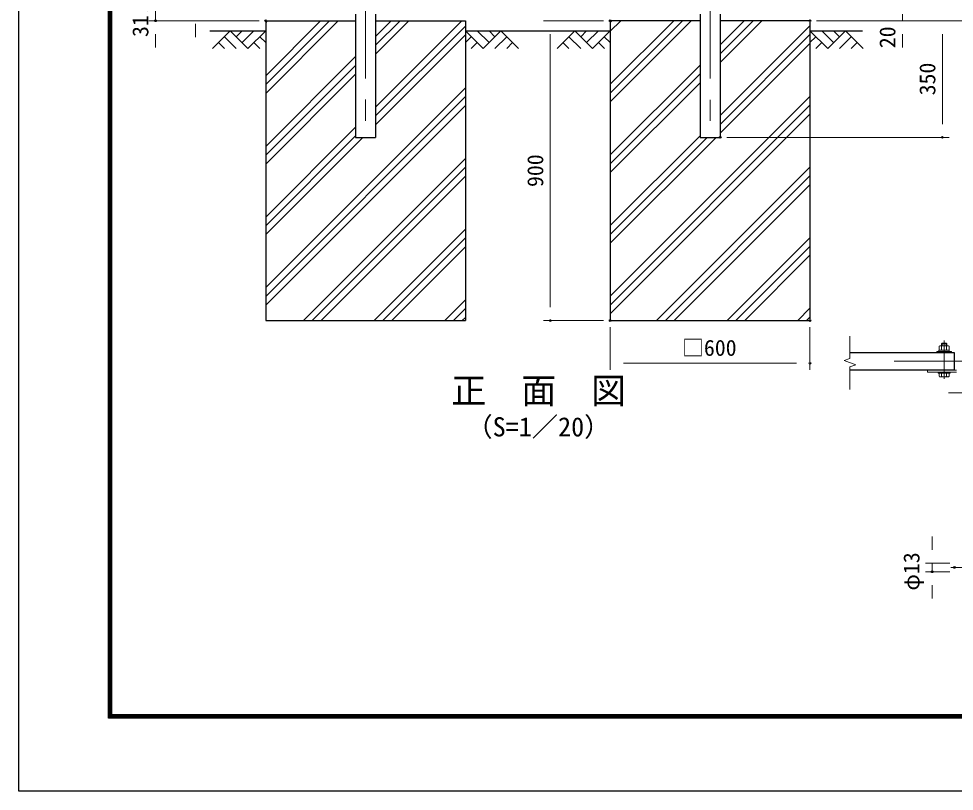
# Model space of a CAD drawing. Units: millimetres, scale not verified. Extents: x -4200 to 4200, y -2970 to 2970.
# Drawn here: x -4200 to -1389, y -2970 to -650 of the extents above; entities that cross this region are included whole.
import ezdxf
from ezdxf.enums import TextEntityAlignment as Align

# ---------------------------------------------------------------- set-up
doc = ezdxf.new("R2010")
doc.units = ezdxf.units.MM
doc.header["$LTSCALE"] = 10
doc.header["$PDMODE"] = 32
doc.header["$PDSIZE"] = 5
doc.linetypes.add('USER1', pattern=[50.8, 31.75, -6.35, 6.35, -6.35])
for name, color, linetype, lineweight in [('0-0_D-STR1', 1, 'Continuous', 25), ('0-1_D-STR3', 3, 'Continuous', 13), ('0-2_D-STR-DIM', 7, 'Continuous', 13), ('0-4_Defpoints', 8, 'Continuous', 25), ('0-5_D-BMK', 2, 'USER1', 13), ('0-7_D-DCR-HCH', 7, 'Continuous', 13), ('0-8_D-BGD', 7, 'Continuous', 25), ('0-9_D-STR4', 7, 'Continuous', 25), ('0-B_D-TTL-TXT', 7, 'Continuous', 25), ('0-D_D-TTL', 7, 'Continuous', 25)]:
    doc.layers.add(name, color=color, linetype=linetype, lineweight=lineweight)
doc.styles.add('ＭＳ ゴシック', font='')
doc.styles.get('ＭＳ ゴシック').set_extended_font_data('MS Gothic')

msp = doc.modelspace()

# ---------------------------------------------------------------- linework, layer by layer
at = {"layer": '0-0_D-STR1'}
for p, q in [((-3188.14, -636.54), (-3188.14, -1006.54)), ((-3127.64, -636.54), (-3127.64, -1006.54)), ((-2153.14, -636.54), (-2153.14, -1006.54)), ((-2092.64, -636.54), (-2092.64, -1006.54)), ((-3188.14, -1006.54), (-3127.64, -1006.54)), ((-2153.14, -1006.54), (-2092.64, -1006.54)), ((-1703, -1704.41), (-1390.04, -1704.41))]:
    msp.add_line(p, q, dxfattribs=at)
msp.add_lwpolyline([(-1703, -1652.41), (-1390.04, -1652.41), (-1390.04, -1704.41)], dxfattribs=at)
at = {"layer": '0-1_D-STR3'}
for p, q in [((-1428.04, -1627.01), (-1426.04, -1625.01)), ((-1428.04, -1632.21), (-1428.04, -1627.01)), ((-1426.04, -1632.21), (-1426.04, -1625.01)), ((-1426.04, -1625.01), (-1414.04, -1625.01)), ((-1414.04, -1632.21), (-1414.04, -1625.01)), ((-1412.04, -1632.21), (-1412.04, -1627.01)), ((-1398.04, -1649.21), (-1442.04, -1649.21)), ((-1442.04, -1652.41), (-1442.04, -1649.21)), ((-1442.04, -1652.41), (-1442.04, -1649.21)), ((-1398.04, -1652.41), (-1442.04, -1652.41)), ((-1404.64, -1645.21), (-1435.44, -1645.21)), ((-1435.44, -1649.21), (-1435.44, -1645.21)), ((-1404.64, -1649.21), (-1435.44, -1649.21)), ((-1435.04, -1645.21), (-1435.04, -1633.61)), ((-1435.04, -1645.21), (-1405.04, -1645.21)), ((-1431.6, -1632.21), (-1408.51, -1632.21)), ((-1427.54, -1645.21), (-1427.54, -1633.61)), ((-1412.54, -1645.21), (-1412.54, -1633.61)), ((-1405.04, -1645.21), (-1405.04, -1633.61)), ((-1404.64, -1649.21), (-1404.64, -1645.21)), ((-1398.04, -1652.41), (-1398.04, -1649.21)), ((-1398.04, -1652.41), (-1398.04, -1649.21)), ((-1470.04, -1711.81), (-1470.04, -1705.41)), ((-1382.78, -1705.41), (-1470.04, -1705.41)), ((-1382.78, -1711.81), (-1470.04, -1711.81)), ((-1438.04, -1711.81), (-1438.04, -1715.01)), ((-1435.04, -1705.41), (-1435.04, -1704.41)), ((-1435.04, -1705.41), (-1405.04, -1705.41)), ((-1427.54, -1705.41), (-1427.54, -1704.41)), ((-1412.54, -1705.41), (-1412.54, -1704.41)), ((-1405.04, -1705.41), (-1405.04, -1704.41)), ((-1438.04, -1715.01), (-1402.04, -1715.01)), ((-1435.04, -1723.85), (-1435.04, -1715.01)), ((-1435.04, -1715.01), (-1405.04, -1715.01)), ((-1431.3, -1726.01), (-1408.78, -1726.01)), ((-1427.56, -1723.85), (-1427.56, -1715.01)), ((-1412.52, -1723.85), (-1412.52, -1715.01)), ((-1405.04, -1723.85), (-1405.04, -1715.01))]:
    msp.add_line(p, q, dxfattribs=at)
for points in [[(-1428.04, -1627.01), (-1412.04, -1627.01), (-1414.04, -1625.01)], [(-1438.04, -1711.81), (-1402.04, -1711.81), (-1402.04, -1715.01)]]:
    msp.add_lwpolyline(points, dxfattribs=at)
for centre, radius, start, end in [((-1431.29, -1637.9), 5.7, 48.83491, 131.16509), ((-1420.04, -1653), 20.79, 68.85295, 111.14705), ((-1408.79, -1637.91), 5.7, 48.86505, 131.13495), ((-1431.3, -1721.69), 4.32, 210, 330), ((-1420.04, -1711.86), 14.16, 237.93138, 302.06862), ((-1408.78, -1721.69), 4.32, 210, 330)]:
    msp.add_arc(centre, radius, start, end, dxfattribs=at)
at = {"layer": '0-2_D-STR-DIM'}
for p, q in [((-3789.07, -625.38), (-3789.07, -656.54)), ((-1545.07, -656.54), (-1545.07, -636.54)), ((-3477.89, -656.54), (-3809.07, -656.54)), ((-3669.07, -665.38), (-3669.07, -705.38)), ((-2442.89, -656.54), (-2622.89, -656.54)), ((-1802.89, -656.54), (-1525.07, -656.54)), ((-1802.89, -656.54), (-1405.07, -656.54)), ((-1802.89, -656.54), (-1405.07, -656.54)), ((-1802.89, -656.54), (-1285.07, -656.54)), ((-3789.07, -696.54), (-3789.07, -736.54)), ((-2602.89, -696.54), (-2602.89, -1516.54)), ((-1545.07, -696.54), (-1545.07, -736.54)), ((-1425.07, -696.54), (-1425.07, -966.54)), ((-2072.64, -1006.54), (-1405.07, -1006.54)), ((-2442.89, -1556.54), (-2622.89, -1556.54)), ((-2422.89, -1576.54), (-2422.89, -1704.7)), ((-1822.89, -1576.54), (-1822.89, -1704.7)), ((-1703, -1670.36), (-1703, -1603.18)), ((-2382.89, -1684.7), (-1862.89, -1684.7)), ((-1720.62, -1676.77), (-1703, -1670.36)), ((-1685.38, -1689.6), (-1720.62, -1676.77)), ((-1703, -1696.01), (-1685.38, -1689.6)), ((-1703, -1763.18), (-1703, -1696.01)), ((-1455.84, -2244.93), (-1455.84, -2204.93)), ((-1402.74, -2284.93), (-1475.84, -2284.93)), ((-1455.84, -2284.93), (-1455.84, -2310.93)), ((-1402.74, -2310.93), (-1475.84, -2310.93)), ((-1455.84, -2350.93), (-1455.84, -2390.93))]:
    msp.add_line(p, q, dxfattribs=at)
at = {"layer": '0-4_Defpoints'}
for p in [(-3789.07, -656.54), (-3457.89, -656.54), (-2422.89, -656.54), (-1822.89, -656.54), (-1822.89, -656.54), (-2092.64, -1006.54), (-1425.07, -1006.54), (-2602.89, -1556.54), (-2422.89, -1556.54), (-2422.89, -1556.54), (-1822.89, -1556.54), (-1822.89, -1684.7), (-1388.74, -2297.93), (-1455.84, -2310.93)]:
    msp.add_point(p, dxfattribs=at)
at = {"layer": '0-5_D-BMK'}
for p, q in [((-3157.89, 1519.74), (-3157.89, -1017.12)), ((-2122.89, 1519.57), (-2122.89, -1017.12)), ((-1420.04, -1731.55), (-1420.04, -1616.79)), ((-1570.04, -1678.41), (-1070.04, -1678.41)), ((-1406.4, -1773.81), (-771.08, -1773.81)), ((-1399.38, -2297.93), (-642.34, -2297.93))]:
    msp.add_line(p, q, dxfattribs=at)
at = {"layer": '0-7_D-DCR-HCH'}
for p, q in [((-3457.89, -662.35), (-3452.08, -656.54)), ((-3457.89, -874.48), (-3239.95, -656.54)), ((-3457.89, -847.96), (-3266.47, -656.54)), ((-3457.89, -821.44), (-3292.98, -656.54)), ((-3127.64, -756.36), (-3027.82, -656.54)), ((-3127.64, -729.84), (-3054.34, -656.54)), ((-3127.64, -703.33), (-3080.85, -656.54)), ((-3127.64, -915.46), (-2868.72, -656.54)), ((-3127.64, -941.98), (-2857.89, -672.23)), ((-2422.89, -688.01), (-2391.42, -656.54)), ((-2422.89, -900.14), (-2179.29, -656.54)), ((-2422.89, -661.49), (-2417.94, -656.54)), ((-2422.89, -873.62), (-2205.81, -656.54)), ((-2422.89, -847.1), (-2232.32, -656.54)), ((-2092.64, -782.02), (-1967.16, -656.54)), ((-2092.64, -755.5), (-1993.68, -656.54)), ((-2092.64, -728.99), (-2020.19, -656.54)), ((-2092.64, -941.12), (-1822.89, -671.37)), ((-3564.31, -686.54), (-3617.52, -739.75)), ((-3564.31, -686.54), (-3511.1, -739.75)), ((-3546.57, -704.28), (-3528.84, -686.54)), ((-3528.84, -722.02), (-3493.36, -686.54)), ((-3511.1, -739.75), (-3457.89, -686.54)), ((-3127.64, -968.49), (-2857.89, -698.74)), ((-2804.68, -739.75), (-2857.89, -686.54)), ((-2786.94, -722.02), (-2822.41, -686.54)), ((-2751.46, -686.54), (-2804.68, -739.75)), ((-2769.11, -704.37), (-2786.94, -686.54)), ((-2751.46, -686.54), (-2698.25, -739.75)), ((-2529.31, -686.54), (-2582.52, -739.75)), ((-2529.31, -686.54), (-2476.1, -739.75)), ((-2511.57, -704.28), (-2493.84, -686.54)), ((-2493.84, -722.02), (-2458.36, -686.54)), ((-2476.1, -739.75), (-2422.89, -686.54)), ((-2092.64, -967.64), (-1822.89, -697.89)), ((-1769.68, -739.75), (-1822.89, -686.54)), ((-1751.94, -722.02), (-1787.41, -686.54)), ((-1716.46, -686.54), (-1769.68, -739.75)), ((-1734.11, -704.37), (-1751.94, -686.54)), ((-1716.46, -686.54), (-1663.25, -739.75)), ((-3599.79, -722.02), (-3581.97, -739.75)), ((-3582.05, -704.28), (-3546.41, -739.75)), ((-3493.36, -722.02), (-3475.54, -739.75)), ((-3475.63, -704.28), (-3457.89, -721.93)), ((-2840.15, -704.28), (-2857.89, -721.93)), ((-2822.41, -722.02), (-2840.23, -739.75)), ((-2733.73, -704.28), (-2769.36, -739.75)), ((-2715.99, -722.02), (-2733.81, -739.75)), ((-2564.79, -722.02), (-2546.97, -739.75)), ((-2547.05, -704.28), (-2511.41, -739.75)), ((-2458.36, -722.02), (-2440.54, -739.75)), ((-2440.63, -704.28), (-2422.89, -721.93)), ((-2092.64, -994.15), (-1822.89, -724.4)), ((-1805.15, -704.28), (-1822.89, -721.93)), ((-1787.41, -722.02), (-1805.23, -739.75)), ((-1698.73, -704.28), (-1734.36, -739.75)), ((-1680.99, -722.02), (-1698.81, -739.75)), ((-3457.89, -1033.58), (-3188.14, -763.83)), ((-3457.89, -1060.09), (-3188.14, -790.34)), ((-2422.89, -1059.24), (-2153.14, -789.49)), ((-3457.89, -1086.61), (-3188.14, -816.86)), ((-2422.89, -1085.75), (-2153.14, -816)), ((-2422.89, -1112.27), (-2153.14, -842.52)), ((-3457.89, -1457.84), (-2857.89, -857.84)), ((-3457.89, -1484.36), (-2857.89, -884.36)), ((-2422.89, -1483.5), (-1822.89, -883.5)), ((-3457.89, -1510.87), (-2857.89, -910.87)), ((-2422.89, -1510.02), (-1822.89, -910.02)), ((-2422.89, -1536.53), (-1822.89, -936.53)), ((-3457.89, -1245.71), (-3188.14, -975.96)), ((-3457.89, -1272.23), (-3188.14, -1002.48)), ((-3457.89, -1298.74), (-3165.69, -1006.54)), ((-2422.89, -1271.37), (-2153.14, -1001.62)), ((-2422.89, -1324.4), (-2105.03, -1006.54)), ((-2422.89, -1297.89), (-2131.54, -1006.54)), ((-3344.46, -1556.54), (-2857.89, -1069.97)), ((-2283.8, -1556.54), (-1822.89, -1095.63)), ((-3317.94, -1556.54), (-2857.89, -1096.49)), ((-3291.42, -1556.54), (-2857.89, -1123.01)), ((-2257.28, -1556.54), (-1822.89, -1122.15)), ((-2230.76, -1556.54), (-1822.89, -1148.67)), ((-3132.32, -1556.54), (-2857.89, -1282.1)), ((-3105.81, -1556.54), (-2857.89, -1308.62)), ((-2071.66, -1556.54), (-1822.89, -1307.77)), ((-3079.29, -1556.54), (-2857.89, -1335.14)), ((-2045.15, -1556.54), (-1822.89, -1334.28)), ((-2018.63, -1556.54), (-1822.89, -1360.8)), ((-2920.19, -1556.54), (-2857.89, -1494.24)), ((-2893.68, -1556.54), (-2857.89, -1520.75)), ((-1859.53, -1556.54), (-1822.89, -1519.9)), ((-2867.16, -1556.54), (-2857.89, -1547.27)), ((-1833.02, -1556.54), (-1822.89, -1546.41))]:
    msp.add_line(p, q, dxfattribs=at)
at = {"layer": '0-8_D-BGD'}
for p, q in [((-3625.21, -686.54), (-3457.89, -686.54)), ((-2857.89, -686.54), (-2422.89, -686.54)), ((-1822.89, -686.54), (-1665.07, -686.54))]:
    msp.add_line(p, q, dxfattribs=at)
at = {"layer": '0-9_D-STR4'}
for p, q in [((-3457.89, -656.54), (-3457.89, -1556.54)), ((-3457.89, -656.54), (-3188.14, -656.54)), ((-3127.64, -656.54), (-2857.89, -656.54)), ((-2857.89, -656.54), (-2857.89, -1556.54)), ((-2422.89, -656.54), (-2422.89, -1556.54)), ((-2153.14, -656.54), (-2422.89, -656.54)), ((-1822.89, -656.54), (-2092.64, -656.54)), ((-1822.89, -656.54), (-1822.89, -1556.54)), ((-3457.89, -1556.54), (-2857.89, -1556.54)), ((-2422.89, -1556.54), (-1822.89, -1556.54))]:
    msp.add_line(p, q, dxfattribs=at)
at = {"layer": '0-D_D-TTL', "color": 2}
msp.add_lwpolyline([(-4199.72, 2969.89), (4200.28, 2969.89), (4200.28, -2970.11), (-4199.72, -2970.11)], close=True, dxfattribs=at)
at = {"layer": '0-D_D-TTL'}
for points in [[(-3929.72, 2749.89), (3930.28, 2749.89), (3930.28, -2750.11), (-3929.72, -2750.11)], [(-3927.22, 2747.39), (3927.78, 2747.39), (3927.78, -2747.61), (-3927.22, -2747.61)], [(-3924.72, 2744.89), (3925.28, 2744.89), (3925.28, -2745.11), (-3924.72, -2745.11)], [(-3922.22, 2742.39), (3922.78, 2742.39), (3922.78, -2742.61), (-3922.22, -2742.61)], [(-3919.72, 2739.89), (3920.28, 2739.89), (3920.28, -2740.11), (-3919.72, -2740.11)]]:
    msp.add_lwpolyline(points, close=True, dxfattribs=at)

# ---------------------------------------------------------------- texts
at = {"layer": '0-2_D-STR-DIM', "style": 'ＭＳ ゴシック'}
for s, p in [('31.2', (-3795.82, -705.14)), ('20', (-1551.81, -738.86)), ('350', (-1431.81, -880.42)), ('900', (-2609.64, -1155.67)), ('φ13', (-1479.51, -2367.61))]:
    msp.add_text(s, height=48.09, rotation=90, dxfattribs=at).set_placement(p, align=Align.BOTTOM_LEFT)
msp.add_text('□600', height=48.09, dxfattribs=at).set_placement((-2207.04, -1676.94), align=Align.BOTTOM_LEFT)
at = {"layer": '0-B_D-TTL-TXT', "style": 'ＭＳ ゴシック'}
for s, height, p in [('正\u3000面\u3000図', 76.98, (-2900.29, -1828.73)), ('（S=1／20）', 57.7, (-2854.8, -1921.92))]:
    msp.add_text(s, height=height, dxfattribs=at).set_placement(p, align=Align.BOTTOM_LEFT)

doc.saveas('drawing.dxf')
